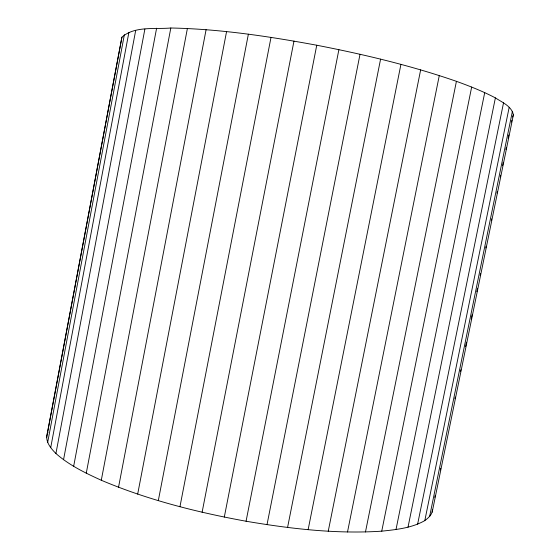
<?xml version="1.0" encoding="UTF-8"?>
<svg xmlns="http://www.w3.org/2000/svg" width="560" height="560" viewBox="0 0 560 560"><rect width="100%" height="100%" fill="white"/><g stroke="black" fill="none" stroke-linecap="round" stroke-linejoin="round"><path stroke-width="0.84" d="M432.166 512.232L513.401 114.772C511.56 106.099 502.061 102.305 495.383 97.888C482.874 91.294 469.693 86.142 456.421 81.326C410.928 65.541 363.965 54.418 316.75 45.227C268.569 36.33 219.884 28.973 170.821 28C155.036 29.428 134.68 25.774 121.919 37.191L47.264 433.538C44.863 441.357 50.757 448.364 55.923 453.502C69.167 465.248 85.309 472.983 101.29 480.249C147.616 499.856 196.686 512.204 246.064 521.234C290.801 528.815 336.322 534.149 381.745 531.167C396.424 529.62 411.726 528.038 424.802 520.618C428.26 517.972 432.327 514.675 432.418 509.936M46.599 437.731L121.919 37.191M47.663 442.463L124.383 34.615M50.694 447.727L128.905 32.34M55.923 453.502L135.688 30.45M63.539 459.732L144.893 29.043M73.647 466.347L156.611 28.203M86.261 473.228L170.821 28M101.29 480.249L187.397 28.483M118.538 487.263L206.094 29.687M137.676 494.116L226.569 31.598M158.305 500.647L248.374 34.188M179.949 506.73L271.012 37.38M202.111 512.232L293.972 41.097M224.301 517.09L316.75 45.227M246.064 521.234L338.891 49.651M267.015 524.664L360.024 54.264M287.574 527.464L380.583 59.136M308.126 529.683L400.932 64.365M328.244 531.216L420.651 69.874M347.508 532L439.285 75.565M365.47 531.986L456.421 81.326M381.745 531.167L471.667 87.045M396.004 529.55L484.722 92.603M408.009 527.198L495.383 97.888M417.62 524.188L503.538 102.802M424.802 520.618L509.187 107.289M429.604 516.593L512.414 111.286M434.777 497.357L435.127 495.642M440.377 469.931L440.727 468.223M454.916 398.811L455.266 397.096M460.516 371.385L460.873 369.67M465.598 346.535L466.473 342.251M471.205 319.116L472.08 314.832M476.805 291.69L477.505 288.267M480.13 275.408L480.487 273.7M485.737 247.989L486.087 246.274M491.344 220.57L491.694 218.855M496.944 193.144L497.294 191.429M500.276 176.862L500.626 175.154M502.551 165.725L503.251 162.295M505.876 149.443L506.226 147.728M508.151 138.306L508.851 134.876M511.483 122.024L511.833 120.309M512.617 116.998L513.401 114.772M47.264 433.538L48.006 432.271"/></g></svg>
